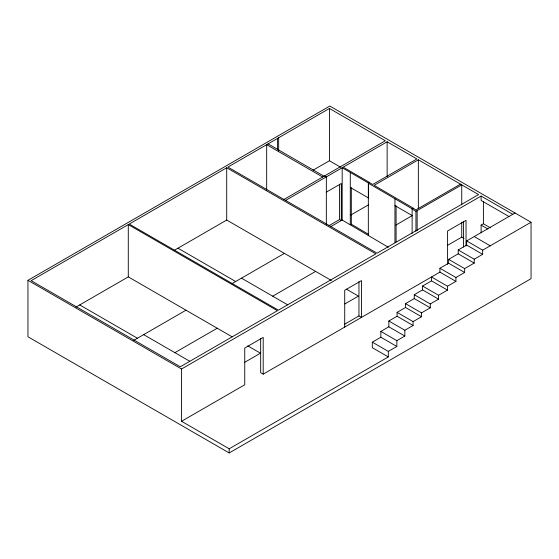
<?xml version="1.0" encoding="UTF-8"?>
<svg xmlns="http://www.w3.org/2000/svg" width="559" height="559" viewBox="0 0 559 559"><rect width="100%" height="100%" fill="white"/><g stroke="black" fill="none" stroke-linecap="round" stroke-linejoin="round"><path stroke-width="0.84" d="M283.958 199.451L324.618 175.903M329.013 225.64L339.572 219.526L339.572 184.211M27.95 280.325L329.81 106.049L531.05 222.237L531.05 278.675L229.19 452.951L27.95 336.763L27.95 280.325L181.542 369.003L481.117 196.041L512.757 214.314M128.284 224.599L31.15 280.674L180.305 366.781L277.432 310.706L128.284 224.599L128.284 276.88L75.982 307.073M226.709 167.77L129.213 224.054L278.368 310.168L375.865 253.877L226.709 167.77L226.709 220.05L331.403 280.499M326.337 224.865L326.337 176.889L324.597 175.889L385.333 140.742L329.426 108.467L227.897 167.085L377.052 253.192L478.581 194.581L418.349 159.804L374.132 185.336L413.457 208.262L412.13 209.031L412.13 233.431M174.212 250.362L226.709 220.05M313.005 170.229L329.426 160.747L340.759 167.295M285.607 200.401L342.178 167.742L368.528 183.059L368.528 197.97L350.29 187.44M369.401 182.555L372.692 184.491L416.895 158.966L387.135 141.783L343.184 167.162L369.555 182.465L368.325 183.177L368.325 235.458M326.337 192.135L341.311 183.492L341.311 220.526L339.572 219.526M133.692 340.396L185.993 310.196M231.922 283.679L284.419 253.374M330.83 226.577L342.178 220.022L342.178 167.742M350.633 215.145L368.514 204.825M351.318 187.719L351.318 224.222L350.29 224.809L350.29 172.528M460.504 184.142L415.917 209.884L413.311 208.346M412.13 209.031L415.952 211.288L461.748 184.861L461.748 204.901M174.876 352.659L217.206 328.224M272.701 296.179L315.639 271.394M395.87 225.074L412.353 215.55M481.117 232.837L481.117 225.088L483.402 223.768L490.18 227.688M344.875 303.928L358.438 296.102L346.419 289.171M244.597 362.365L260.473 353.204L247.791 345.881M447.389 245.436L461.748 237.149L464.012 238.455M531.05 222.237L482.662 250.173L482.662 254.324L466.653 245.087L466.653 240.929L515.042 212.993M458.212 249.957L474.221 259.201L474.221 263.072L458.212 253.828L458.212 249.957L466.653 245.087M448.639 259.362L464.641 268.599L464.641 272.478L448.639 263.233L448.639 259.362L458.212 253.828M439.919 268.264L455.927 277.509L455.927 281.38L439.919 272.135L439.919 268.264L448.639 263.233M344.372 324.346L358.955 315.926L361.491 317.386L361.491 280.597L344.721 290.282L344.721 327.071M181.542 369.003L181.542 421.283L244.751 384.788L244.751 348.033L263.198 337.384L263.198 374.139L260.662 372.671L260.662 338.481M263.198 374.139L440.038 272.044M422.562 286.033L438.57 295.271L438.57 299.149L422.562 289.904L422.562 286.033L431.506 280.87L447.514 290.107L447.514 286.236L431.506 276.991L431.506 280.87M474.221 259.201L482.662 254.324M414.254 294.705L430.255 303.942L430.255 307.82L414.254 298.576L414.254 294.705L422.562 289.904M464.641 268.599L474.221 263.072M405.506 303.628L421.514 312.865L421.514 316.736L405.506 307.499L405.506 303.628L414.254 298.576M455.927 277.509L464.641 272.478M397.079 312.369L413.08 321.607L413.08 325.478L397.079 316.24L397.079 312.369L405.506 307.499M447.514 286.236L455.927 281.38M388.833 320.999L404.842 330.236L404.842 336.05L388.833 326.805L388.833 320.999L397.079 316.24M438.57 295.271L447.514 290.107M380.847 331.417L396.855 340.655L396.855 346.468L380.847 337.224L380.847 331.417L388.833 326.805M430.255 303.942L438.57 299.149M421.514 312.865L430.255 307.82M372.308 342.157L388.316 351.394L388.316 356.921L372.308 347.684L372.308 342.157L380.847 337.224M413.08 321.607L421.514 316.736M404.842 330.236L413.08 325.478M396.855 340.655L404.842 336.05M388.316 351.394L396.855 346.468M181.542 421.283L229.19 448.793L388.316 356.921M508.99 216.55L481.117 200.457L481.117 196.041M481.117 225.088L487.895 229.001M474.221 236.562L490.229 245.799M368.325 183.177L412.318 208.919M466.653 240.929L482.662 250.173M394.947 205.621L412.318 215.648M268.082 143.88L324.08 176.211M322.676 177.028L266.678 144.697L266.678 190.004M241.488 278.158L287.717 304.851M177.965 248.196L235.674 281.512M128.284 276.88L232.125 336.832M143.663 334.638L189.794 361.275M79.713 304.921L137.43 338.237M351.318 224.222L368.674 234.417M342.178 220.022L388.288 247.246M483.402 201.68L483.402 223.768M466.038 245.939L466.038 220.337L447.591 230.986L447.591 264.267M463.502 221.434L463.502 247.036M461.748 222.335L461.748 237.149M418.349 159.804L418.349 208.605M417.154 210.61L417.154 230.65M415.952 211.288L415.952 231.328M396.086 205.824L396.086 241.921M394.947 198.885L394.947 242.578M387.135 141.783L387.135 176.644M358.955 281.701L358.955 315.926M329.426 108.467L329.426 160.747M278.661 137.773L278.661 150.846M277.425 138.485L277.425 149.812M229.19 448.793L229.19 452.951"/></g></svg>
